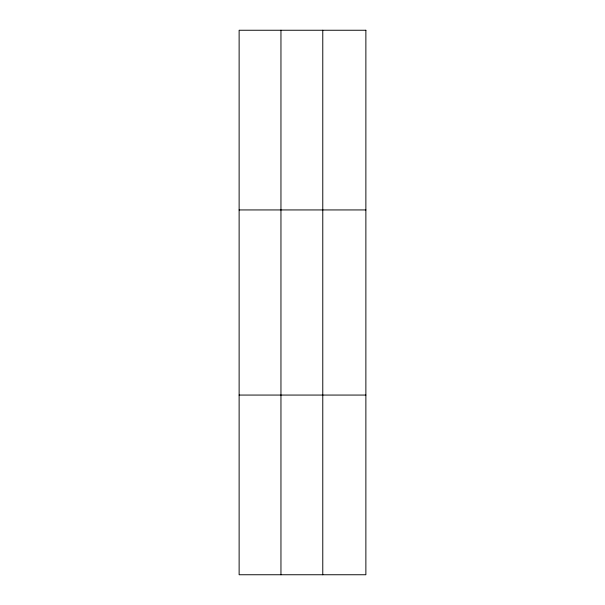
<?xml version="1.0" encoding="UTF-8"?>
<svg xmlns="http://www.w3.org/2000/svg" width="605" height="605" viewBox="0 0 605 605"><rect width="100%" height="100%" fill="white"/><g stroke="black" fill="none" stroke-linecap="round" stroke-linejoin="round"><path stroke-width="0.91" d="M280.954 574.75L280.954 30.25M322.775 574.75L322.775 30.25M239.126 209.935L365.874 209.935M239.126 395.065L365.874 395.065M365.874 30.25L365.874 574.75L239.126 574.75L239.126 30.25L365.874 30.25"/></g></svg>
